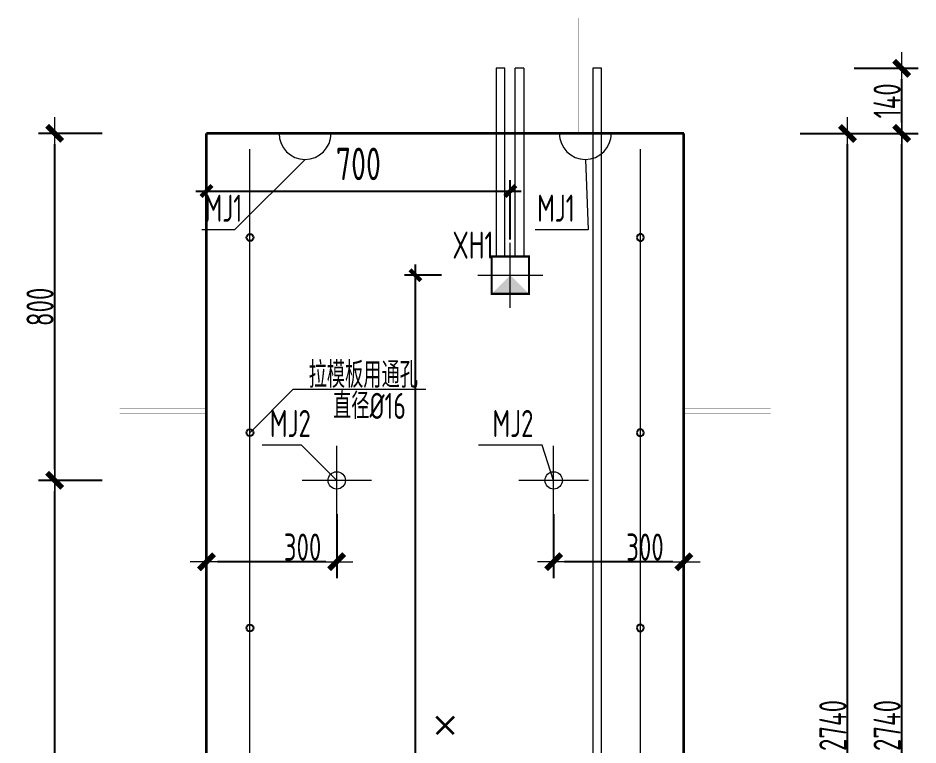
# Model space of a CAD drawing. Extents: x -85320 to 1679916, y -1321939 to 627.
# Drawn here: x 1113499 to 1121796, y -1094536 to -1087832 of the extents above; entities that cross this region are included whole.
import ezdxf
from ezdxf.enums import TextEntityAlignment as Align

# ---------------------------------------------------------------- set-up
doc = ezdxf.new("R2010")
doc.units = 0
doc.header["$LTSCALE"] = 1000
doc.linetypes.add('DOTE', pattern=[2.42, 2, -0.2, 0.02, -0.2])
for name, color, linetype in [('DIAN BOX', 7, 'Continuous'), ('S_WALL', 9, 'Continuous'), ('套筒垫片', 7, 'Continuous'), ('拉模', 7, 'Continuous'), ('详图符号', 7, 'Continuous')]:
    doc.layers.add(name, color=color, linetype=linetype)
for name, color, linetype, lineweight in [('WCOL', 7, 'Continuous', 0), ('参数表文字', 7, 'Continuous', 18), ('直线', 7, 'Continuous', 18), ('预制墙埋件', 8, 'Continuous', 18), ('预制墙墙身水平筋', 130, 'Continuous', 18), ('预制墙墙身纵向受力筋', 1, 'Continuous', 18), ('预制墙详图标注', 3, 'Continuous', 18), ('预制墙详图轮廓', 3, 'Continuous', 35)]:
    doc.layers.add(name, color=color, linetype=linetype, lineweight=lineweight)
doc.styles.add('TSSD_Dimension', font='tssdeng.shx', dxfattribs={"width": 0.7, "bigfont": 'hztxt.shx'})
doc.styles.add('TSSD_Num', font='tssdeng.shx', dxfattribs={"width": 0.7, "bigfont": 'hztxt.shx'})
doc.styles.add('TSSD_Rein', font='Tssdeng.shx', dxfattribs={"width": 0.7, "bigfont": 'hztxt.shx'})
doc.styles.add('样式 1', font='yjkeng.shx', dxfattribs={"width": 0.7, "bigfont": 'yjkchn.shx'})
doc.dimstyles.new('标注', dxfattribs={"dimtxt": 300, "dimasz": 100, "dimexe": 100, "dimexo": 250, "dimgap": 100, "dimtad": 1, "dimdec": 0, "dimlfac": 0.25, "dimzin": 0, "dimdsep": 46, "dimtxsty": 'TSSD_Dimension', "dimblk": 'ARCHTICK', "dimcen": 0, "dimdle": 100, "dimclrt": 7, "dimadec": 0, "dimazin": 0, "dimtfac": 1, "dimtdec": 0, "dimtix": 1, "dimtmove": 2, "dimatfit": 3, "dimfxl": 1, "dimtolj": 1, "dimtzin": 0, "dimarcsym": 0})
doc.dimstyles.new('盈建科结构', dxfattribs={"dimscale": 100, "dimtxt": 2.5, "dimasz": 1, "dimexe": 1.5, "dimexo": 0.625, "dimgap": 0.1, "dimtad": 1, "dimdec": 0, "dimrnd": 1, "dimzin": 0, "dimdsep": 46, "dimtxsty": '样式 1', "dimblk": '_yjkbk', "dimblk1": 'ARCHTICK', "dimblk2": 'ARCHTICK', "dimcen": 0.09, "dimadec": 0, "dimazin": 0, "dimtfac": 1, "dimtdec": 4, "dimtix": 1, "dimtmove": 2, "dimatfit": 3, "dimfxl": 1, "dimtolj": 1, "dimtzin": 0, "dimarcsym": 0})

# ---------------------------------------------------------------- blocks, each defined once
blk = doc.blocks.new('_yjkbk')
blk.add_line((-1, 0), (1.5, 0))
blk.add_lwpolyline([(-0.7, -0.7, 0.5, 0.5, 0), (0.7, 0.7, 0.5, 0.5, 0)], format="xyseb")
blk = doc.blocks.new('*D3448')
at = {"layer": 'Defpoints', "color": 0, "transparency": 16777216}
for p in [(1118437.3, -1092345.7), (1119637.3, -1092345.7), (1118437.3, -1092845.7)]:
    blk.add_point(p, dxfattribs=at)
at = {"layer": '预制墙详图标注', "color": 0, "lineweight": -2, "transparency": 16777216}
for p, q in [((1118437.3, -1092408.2), (1118437.3, -1092995.7)), ((1119637.3, -1092408.2), (1119637.3, -1092995.7)), ((1119537.3, -1092845.7), (1118537.3, -1092845.7))]:
    blk.add_line(p, q, dxfattribs=at)
at = {"layer": '预制墙详图标注', "color": 0, "lineweight": -2, "transparency": 16777216, "xscale": 100, "yscale": 100, "zscale": 100, "rotation": 180}
blk.add_blockref('_yjkbk', (1118437.3, -1092845.7), dxfattribs=at)
at = {"layer": '预制墙详图标注', "color": 0, "lineweight": -2, "transparency": 16777216, "xscale": 100, "yscale": 100, "zscale": 100}
blk.add_blockref('_yjkbk', (1119637.3, -1092845.7), dxfattribs=at)
at = {"layer": '预制墙详图标注', "color": 0, "transparency": 16777216, "insert": (1119279, -1092835.7), "char_height": 250, "attachment_point": 8, "style": '样式 1'}
blk.add_mtext('\\A1;300', dxfattribs=at)
blk = doc.blocks.new('_ArchTick')
at = {"color": 0, "linetype": 'ByBlock', "const_width": 0.4}
blk.add_lwpolyline([(-0.5, -0.5), (0.5, 0.5)], dxfattribs=at)
blk = doc.blocks.new('*D3450')
at = {"layer": 'Defpoints', "color": 0, "transparency": 16777216}
for p in [(1115237.3, -1092345.7), (1116437.3, -1092345.7), (1115237.3, -1092845.7)]:
    blk.add_point(p, dxfattribs=at)
at = {"layer": '预制墙详图标注', "color": 0, "lineweight": -2, "transparency": 16777216}
for p, q in [((1115237.3, -1092408.2), (1115237.3, -1092995.7)), ((1116437.3, -1092408.2), (1116437.3, -1092995.7)), ((1116337.3, -1092845.7), (1115337.3, -1092845.7))]:
    blk.add_line(p, q, dxfattribs=at)
at = {"layer": '预制墙详图标注', "color": 0, "lineweight": -2, "transparency": 16777216, "xscale": 100, "yscale": 100, "zscale": 100, "rotation": 180}
blk.add_blockref('_yjkbk', (1115237.3, -1092845.7), dxfattribs=at)
at = {"layer": '预制墙详图标注', "color": 0, "lineweight": -2, "transparency": 16777216, "xscale": 100, "yscale": 100, "zscale": 100}
blk.add_blockref('_yjkbk', (1116437.3, -1092845.7), dxfattribs=at)
at = {"layer": '预制墙详图标注', "color": 0, "transparency": 16777216, "insert": (1116122.6, -1092835.7), "char_height": 250, "attachment_point": 8, "style": '样式 1'}
blk.add_mtext('\\A1;300', dxfattribs=at)
blk = doc.blocks.new('*D3456')
at = {"layer": 'Defpoints', "color": 0, "transparency": 16777216}
for p in [(1113837.3, -1088895.7), (1114337.3, -1088895.7), (1114337.3, -1092095.7)]:
    blk.add_point(p, dxfattribs=at)
at = {"layer": '预制墙详图标注', "color": 0, "lineweight": -2, "transparency": 16777216}
for p, q in [((1114274.8, -1088895.7), (1113687.3, -1088895.7)), ((1113837.3, -1091995.7), (1113837.3, -1088995.7)), ((1114274.8, -1092095.7), (1113687.3, -1092095.7))]:
    blk.add_line(p, q, dxfattribs=at)
at = {"layer": '预制墙详图标注', "color": 0, "lineweight": -2, "transparency": 16777216, "xscale": 100, "yscale": 100, "zscale": 100}
for p, rotation in [((1113837.3, -1088895.7), 90), ((1113837.3, -1092095.7), 270)]:
    blk.add_blockref('_yjkbk', p, dxfattribs=dict(at, rotation=rotation))
at = {"layer": '预制墙详图标注', "color": 0, "transparency": 16777216, "insert": (1113827.3, -1090495.7), "char_height": 250, "attachment_point": 8, "rotation": 90, "style": '样式 1'}
blk.add_mtext('\\A1;800', dxfattribs=at)
blk = doc.blocks.new('*D3382')
at = {"layer": 'Defpoints', "color": 0, "transparency": 16777216}
for p in [(1118037.3, -1089427.4), (1118037.3, -1090123.7), (1115237.3, -1090299.1)]:
    blk.add_point(p, dxfattribs=at)
at = {"layer": 'WCOL', "color": 0, "lineweight": -2, "transparency": 16777216}
for p, q in [((1115237.3, -1090049.1), (1115237.3, -1089327.4)), ((1118037.3, -1089873.7), (1118037.3, -1089327.4)), ((1115137.3, -1089427.4), (1118137.3, -1089427.4))]:
    blk.add_line(p, q, dxfattribs=at)
at = {"layer": 'WCOL', "color": 0, "lineweight": -2, "transparency": 16777216, "xscale": 100, "yscale": 100, "zscale": 100, "rotation": 180}
blk.add_blockref('_ArchTick', (1115237.3, -1089427.4), dxfattribs=at)
at = {"layer": 'WCOL', "color": 0, "lineweight": -2, "transparency": 16777216, "xscale": 100, "yscale": 100, "zscale": 100}
blk.add_blockref('_ArchTick', (1118037.3, -1089427.4), dxfattribs=at)
at = {"layer": 'WCOL', "color": 7, "transparency": 16777216, "insert": (1116637.3, -1089177.4), "char_height": 300, "attachment_point": 5, "style": 'TSSD_Dimension'}
blk.add_mtext('\\A1;700', dxfattribs=at)
blk = doc.blocks.new('*D3383')
at = {"layer": 'Defpoints', "color": 0, "transparency": 16777216}
for p in [(1117162.2, -1090203.7), (1117652.1, -1090203.7), (1117001.2, -1099815.7)]:
    blk.add_point(p, dxfattribs=at)
at = {"layer": 'WCOL', "color": 0, "lineweight": -2, "transparency": 16777216}
for p, q in [((1117162.2, -1099915.7), (1117162.2, -1090103.7)), ((1117402.1, -1090203.7), (1117062.2, -1090203.7)), ((1117251.2, -1099815.7), (1117262.2, -1099815.7))]:
    blk.add_line(p, q, dxfattribs=at)
at = {"layer": 'WCOL', "color": 0, "lineweight": -2, "transparency": 16777216, "xscale": 100, "yscale": 100, "zscale": 100}
for p, rotation in [((1117162.2, -1090203.7), 90), ((1117162.2, -1099815.7), 270)]:
    blk.add_blockref('_ArchTick', p, dxfattribs=dict(at, rotation=rotation))
at = {"layer": 'WCOL', "color": 7, "transparency": 16777216, "insert": (1116912.2, -1095009.7), "char_height": 300, "attachment_point": 5, "rotation": 90, "style": 'TSSD_Dimension'}
blk.add_mtext('\\A1;2403', dxfattribs=at)
blk = doc.blocks.new('线盒')
at = {"layer": 'DIAN BOX'}
h = blk.add_hatch(color=256, dxfattribs=at)
h.dxf.hatch_style = 1
h.paths.add_polyline_path([(1465682.5, -670175.4), (1465854.5, -670347.4), (1465510.5, -670347.4)])
at = {"color": 6, "const_width": 20}
blk.add_lwpolyline([(1465510.5, -670003.4), (1465854.5, -670003.4), (1465854.5, -670347.4), (1465510.5, -670347.4), (1465510.5, -670003.4)], dxfattribs=at)
at = {"layer": 'WCOL', "color": 4, "linetype": 'DOTE'}
for p, q in [((1465682.5, -670474.8), (1465682.5, -669876.1)), ((1465383.1, -670175.4), (1465981.8, -670175.4))]:
    blk.add_line(p, q, dxfattribs=at)
at = {"layer": 'WCOL', "color": 5}
blk.add_lwpolyline([(1465510.5, -670347.4), (1465854.5, -670347.4), (1465854.5, -670003.4), (1465510.5, -670003.4)], close=True, dxfattribs=at)
blk = doc.blocks.new('*D3394')
at = {"layer": 'Defpoints', "color": 0, "transparency": 16777216}
for p in [(1120646, -1088895.7), (1121146, -1088895.7), (1120646, -1099815.7)]:
    blk.add_point(p, dxfattribs=at)
at = {"layer": '预制墙详图标注', "color": 0, "lineweight": -2, "transparency": 16777216}
for p, q in [((1120708.5, -1088895.7), (1121296, -1088895.7)), ((1121146, -1099715.7), (1121146, -1088995.7)), ((1120708.5, -1099815.7), (1121296, -1099815.7))]:
    blk.add_line(p, q, dxfattribs=at)
at = {"layer": '预制墙详图标注', "color": 0, "lineweight": -2, "transparency": 16777216, "xscale": 100, "yscale": 100, "zscale": 100}
for p, rotation in [((1121146, -1088895.7), 90), ((1121146, -1099815.7), 270)]:
    blk.add_blockref('_yjkbk', p, dxfattribs=dict(at, rotation=rotation))
at = {"layer": '预制墙详图标注', "color": 0, "transparency": 16777216, "insert": (1121136, -1094355.7), "char_height": 250, "attachment_point": 8, "rotation": 90, "style": '样式 1'}
blk.add_mtext('\\A1;2740', dxfattribs=at)
blk = doc.blocks.new('*D3395')
at = {"layer": 'Defpoints', "color": 0, "transparency": 16777216}
for p in [(1121146, -1088895.7), (1121646, -1088895.7), (1121146, -1099815.7)]:
    blk.add_point(p, dxfattribs=at)
at = {"layer": '预制墙详图标注', "color": 0, "lineweight": -2, "transparency": 16777216}
for p, q in [((1121208.5, -1088895.7), (1121796, -1088895.7)), ((1121646, -1099715.7), (1121646, -1088995.7)), ((1121208.5, -1099815.7), (1121796, -1099815.7))]:
    blk.add_line(p, q, dxfattribs=at)
at = {"layer": '预制墙详图标注', "color": 0, "lineweight": -2, "transparency": 16777216, "xscale": 100, "yscale": 100, "zscale": 100}
for p, rotation in [((1121646, -1088895.7), 90), ((1121646, -1099815.7), 270)]:
    blk.add_blockref('_yjkbk', p, dxfattribs=dict(at, rotation=rotation))
at = {"layer": '预制墙详图标注', "color": 0, "transparency": 16777216, "insert": (1121636, -1094355.7), "char_height": 250, "attachment_point": 8, "rotation": 90, "style": '样式 1'}
blk.add_mtext('\\A1;2740', dxfattribs=at)
blk = doc.blocks.new('*D3396')
at = {"layer": 'Defpoints', "color": 0, "transparency": 16777216}
for p in [(1121146, -1088295.7), (1121646, -1088295.7), (1121146, -1088895.7)]:
    blk.add_point(p, dxfattribs=at)
at = {"layer": '预制墙详图标注', "color": 0, "lineweight": -2, "transparency": 16777216}
for p, q in [((1121208.5, -1088295.7), (1121796, -1088295.7)), ((1121646, -1088795.7), (1121646, -1088395.7)), ((1121208.5, -1088895.7), (1121796, -1088895.7))]:
    blk.add_line(p, q, dxfattribs=at)
at = {"layer": '预制墙详图标注', "color": 0, "lineweight": -2, "transparency": 16777216, "xscale": 100, "yscale": 100, "zscale": 100}
for p, rotation in [((1121646, -1088295.7), 90), ((1121646, -1088895.7), 270)]:
    blk.add_blockref('_yjkbk', p, dxfattribs=dict(at, rotation=rotation))
at = {"layer": '预制墙详图标注', "color": 0, "transparency": 16777216, "insert": (1121636, -1088595.7), "char_height": 250, "attachment_point": 8, "rotation": 90, "style": '样式 1'}
blk.add_mtext('\\A1;140', dxfattribs=at)
blk = doc.blocks.new('*D3405')
at = {"layer": 'Defpoints', "color": 0, "transparency": 16777216}
for p in [(1113837.3, -1092095.7), (1114337.3, -1092095.7), (1114337.3, -1097615.7)]:
    blk.add_point(p, dxfattribs=at)
at = {"layer": '预制墙详图标注', "color": 0, "lineweight": -2, "transparency": 16777216}
for p, q in [((1114274.8, -1092095.7), (1113687.3, -1092095.7)), ((1113837.3, -1097515.7), (1113837.3, -1092195.7)), ((1114274.8, -1097615.7), (1113687.3, -1097615.7))]:
    blk.add_line(p, q, dxfattribs=at)
at = {"layer": '预制墙详图标注', "color": 0, "lineweight": -2, "transparency": 16777216, "xscale": 100, "yscale": 100, "zscale": 100}
for p, rotation in [((1113837.3, -1092095.7), 90), ((1113837.3, -1097615.7), 270)]:
    blk.add_blockref('_yjkbk', p, dxfattribs=dict(at, rotation=rotation))
at = {"layer": '预制墙详图标注', "color": 0, "transparency": 16777216, "insert": (1113827.3, -1094855.7), "char_height": 250, "attachment_point": 8, "rotation": 90, "style": '样式 1'}
blk.add_mtext('\\A1;1390', dxfattribs=at)
blk = doc.blocks.new('*D3015')
at = {"layer": 'Defpoints', "color": 0, "transparency": 16777216}
for p in [(1020088.1, -842246.6), (1021395.2, -842246.6), (1021395.2, -843206.6)]:
    blk.add_point(p, dxfattribs=at)
at = {"layer": '拉模', "color": 0, "lineweight": -2, "transparency": 16777216}
for p, q in [((1020088.1, -843306.6), (1020088.1, -842146.6)), ((1021145.2, -842246.6), (1019988.1, -842246.6)), ((1021145.2, -843206.6), (1019988.1, -843206.6))]:
    blk.add_line(p, q, dxfattribs=at)
at = {"layer": '拉模', "color": 0, "lineweight": -2, "transparency": 16777216, "xscale": 100, "yscale": 100, "zscale": 100}
for p, rotation in [((1020088.1, -842246.6), 90), ((1020088.1, -843206.6), 270)]:
    blk.add_blockref('_ArchTick', p, dxfattribs=dict(at, rotation=rotation))
at = {"layer": '拉模', "color": 7, "transparency": 16777216, "insert": (1019838.1, -842726.6), "char_height": 300, "attachment_point": 5, "rotation": 90, "style": 'TSSD_Dimension'}
blk.add_mtext('\\A1;240', dxfattribs=at)
blk = doc.blocks.new('*D3016')
at = {"layer": 'Defpoints', "color": 0, "transparency": 16777216}
for p in [(1021567.4, -839193.9), (1021167.4, -839294.6), (1021567.4, -839294.6)]:
    blk.add_point(p, dxfattribs=at)
at = {"layer": '拉模', "color": 0, "lineweight": -2, "transparency": 16777216}
for p, q in [((1021167.4, -839044.6), (1021167.4, -839093.9)), ((1021567.4, -839044.6), (1021567.4, -839093.9)), ((1021167.4, -839193.9), (1021067.4, -839193.9)), ((1021167.4, -839193.9), (1021567.4, -839193.9)), ((1021567.4, -839193.9), (1021667.4, -839193.9))]:
    blk.add_line(p, q, dxfattribs=at)
at = {"layer": '拉模', "color": 0, "lineweight": -2, "transparency": 16777216, "xscale": 100, "yscale": 100, "zscale": 100}
blk.add_blockref('_ArchTick', (1021167.4, -839193.9), dxfattribs=at)
at = {"layer": '拉模', "color": 0, "lineweight": -2, "transparency": 16777216, "xscale": 100, "yscale": 100, "zscale": 100, "rotation": 180}
blk.add_blockref('_ArchTick', (1021567.4, -839193.9), dxfattribs=at)
at = {"layer": '拉模', "color": 7, "transparency": 16777216, "insert": (1021367.4, -838943.9), "char_height": 300, "attachment_point": 5, "style": 'TSSD_Dimension'}
blk.add_mtext('\\A1;100', dxfattribs=at)
blk = doc.blocks.new('*D3017')
at = {"layer": 'Defpoints', "color": 0, "transparency": 16777216}
for p in [(1021567.4, -840446.6), (1020088.1, -842246.6), (1021567.4, -842246.6)]:
    blk.add_point(p, dxfattribs=at)
at = {"layer": '拉模', "color": 0, "lineweight": -2, "transparency": 16777216}
for p, q in [((1020088.1, -840346.6), (1020088.1, -842346.6)), ((1021317.4, -840446.6), (1019988.1, -840446.6)), ((1021317.4, -842246.6), (1019988.1, -842246.6))]:
    blk.add_line(p, q, dxfattribs=at)
at = {"layer": '拉模', "color": 0, "lineweight": -2, "transparency": 16777216, "xscale": 100, "yscale": 100, "zscale": 100}
for p, rotation in [((1020088.1, -840446.6), 90), ((1020088.1, -842246.6), 270)]:
    blk.add_blockref('_ArchTick', p, dxfattribs=dict(at, rotation=rotation))
at = {"layer": '拉模', "color": 7, "transparency": 16777216, "insert": (1019838.1, -841346.6), "char_height": 300, "attachment_point": 5, "rotation": 90, "style": 'TSSD_Dimension'}
blk.add_mtext('\\A1;450', dxfattribs=at)
blk = doc.blocks.new('*D3018')
at = {"layer": 'Defpoints', "color": 0, "transparency": 16777216}
for p in [(1021567.4, -838646.6), (1020088.1, -840446.6), (1021567.4, -840446.6)]:
    blk.add_point(p, dxfattribs=at)
at = {"layer": '拉模', "color": 0, "lineweight": -2, "transparency": 16777216}
for p, q in [((1020088.1, -838546.6), (1020088.1, -840546.6)), ((1021317.4, -838646.6), (1019988.1, -838646.6)), ((1021317.4, -840446.6), (1019988.1, -840446.6))]:
    blk.add_line(p, q, dxfattribs=at)
at = {"layer": '拉模', "color": 0, "lineweight": -2, "transparency": 16777216, "xscale": 100, "yscale": 100, "zscale": 100}
for p, rotation in [((1020088.1, -838646.6), 90), ((1020088.1, -840446.6), 270)]:
    blk.add_blockref('_ArchTick', p, dxfattribs=dict(at, rotation=rotation))
at = {"layer": '拉模', "color": 7, "transparency": 16777216, "insert": (1019838.1, -839546.6), "char_height": 300, "attachment_point": 5, "rotation": 90, "style": 'TSSD_Dimension'}
blk.add_mtext('\\A1;450', dxfattribs=at)
blk = doc.blocks.new('*D3019')
at = {"layer": 'Defpoints', "color": 0, "transparency": 16777216}
for p in [(1021567.4, -836846.6), (1020088.1, -838646.6), (1021567.4, -838646.6)]:
    blk.add_point(p, dxfattribs=at)
at = {"layer": '拉模', "color": 0, "lineweight": -2, "transparency": 16777216}
for p, q in [((1020088.1, -836746.6), (1020088.1, -838746.6)), ((1021317.4, -836846.6), (1019988.1, -836846.6)), ((1021317.4, -838646.6), (1019988.1, -838646.6))]:
    blk.add_line(p, q, dxfattribs=at)
at = {"layer": '拉模', "color": 0, "lineweight": -2, "transparency": 16777216, "xscale": 100, "yscale": 100, "zscale": 100}
for p, rotation in [((1020088.1, -836846.6), 90), ((1020088.1, -838646.6), 270)]:
    blk.add_blockref('_ArchTick', p, dxfattribs=dict(at, rotation=rotation))
at = {"layer": '拉模', "color": 7, "transparency": 16777216, "insert": (1019838.1, -837746.6), "char_height": 300, "attachment_point": 5, "rotation": 90, "style": 'TSSD_Dimension'}
blk.add_mtext('\\A1;450', dxfattribs=at)
blk = doc.blocks.new('*D3020')
at = {"layer": 'Defpoints', "color": 0, "transparency": 16777216}
for p in [(1021567.4, -835046.6), (1020088.1, -836846.6), (1021567.4, -836846.6)]:
    blk.add_point(p, dxfattribs=at)
at = {"layer": '拉模', "color": 0, "lineweight": -2, "transparency": 16777216}
for p, q in [((1020088.1, -834946.6), (1020088.1, -836946.6)), ((1021317.4, -835046.6), (1019988.1, -835046.6)), ((1021317.4, -836846.6), (1019988.1, -836846.6))]:
    blk.add_line(p, q, dxfattribs=at)
at = {"layer": '拉模', "color": 0, "lineweight": -2, "transparency": 16777216, "xscale": 100, "yscale": 100, "zscale": 100}
for p, rotation in [((1020088.1, -835046.6), 90), ((1020088.1, -836846.6), 270)]:
    blk.add_blockref('_ArchTick', p, dxfattribs=dict(at, rotation=rotation))
at = {"layer": '拉模', "color": 7, "transparency": 16777216, "insert": (1019838.1, -835946.6), "char_height": 300, "attachment_point": 5, "rotation": 90, "style": 'TSSD_Dimension'}
blk.add_mtext('\\A1;450', dxfattribs=at)
blk = doc.blocks.new('*D3021')
at = {"layer": 'Defpoints', "color": 0, "transparency": 16777216}
for p in [(1021567.4, -833246.6), (1020088.1, -835046.6), (1021567.4, -835046.6)]:
    blk.add_point(p, dxfattribs=at)
at = {"layer": '拉模', "color": 0, "lineweight": -2, "transparency": 16777216}
for p, q in [((1020088.1, -833146.6), (1020088.1, -835146.6)), ((1021317.4, -833246.6), (1019988.1, -833246.6)), ((1021317.4, -835046.6), (1019988.1, -835046.6))]:
    blk.add_line(p, q, dxfattribs=at)
at = {"layer": '拉模', "color": 0, "lineweight": -2, "transparency": 16777216, "xscale": 100, "yscale": 100, "zscale": 100}
for p, rotation in [((1020088.1, -833246.6), 90), ((1020088.1, -835046.6), 270)]:
    blk.add_blockref('_ArchTick', p, dxfattribs=dict(at, rotation=rotation))
at = {"layer": '拉模', "color": 7, "transparency": 16777216, "insert": (1019838.1, -834146.6), "char_height": 300, "attachment_point": 5, "rotation": 90, "style": 'TSSD_Dimension'}
blk.add_mtext('\\A1;450', dxfattribs=at)
blk = doc.blocks.new('*D3022')
at = {"layer": 'Defpoints', "color": 0, "transparency": 16777216}
for p in [(1020088.1, -832286.6), (1021567.4, -832286.6), (1021567.4, -833246.6)]:
    blk.add_point(p, dxfattribs=at)
at = {"layer": '拉模', "color": 0, "lineweight": -2, "transparency": 16777216}
for p, q in [((1020088.1, -833346.6), (1020088.1, -832186.6)), ((1021317.4, -832286.6), (1019988.1, -832286.6)), ((1021317.4, -833246.6), (1019988.1, -833246.6))]:
    blk.add_line(p, q, dxfattribs=at)
at = {"layer": '拉模', "color": 0, "lineweight": -2, "transparency": 16777216, "xscale": 100, "yscale": 100, "zscale": 100}
for p, rotation in [((1020088.1, -832286.6), 90), ((1020088.1, -833246.6), 270)]:
    blk.add_blockref('_ArchTick', p, dxfattribs=dict(at, rotation=rotation))
at = {"layer": '拉模', "color": 7, "transparency": 16777216, "insert": (1019838.1, -832766.6), "char_height": 300, "attachment_point": 5, "rotation": 90, "style": 'TSSD_Dimension'}
blk.add_mtext('\\A1;240', dxfattribs=at)
blk = doc.blocks.new('拉模孔')
at = {"layer": 'S_WALL'}
for centre in [(1021567.4, -833246.6), (1021567.4, -835046.6), (1021567.4, -836846.6), (1021567.4, -838646.6), (1021567.4, -840446.6), (1021567.4, -842246.6)]:
    blk.add_circle(centre, 32, dxfattribs=at)
at = {"layer": '拉模', "color": 3, "lineweight": 0}
blk.add_line((1021567.4, -843206.6), (1021567.4, -832432.7), dxfattribs=at)
at = {"layer": '拉模', "color": 3}
for base, p1, p2, picture, middle in [((1020088.1, -832286.6), (1021567.4, -833246.6), (1021567.4, -832286.6), '*D3022', (1019838.1, -832766.6)), ((1020088.1, -835046.6), (1021567.4, -833246.6), (1021567.4, -835046.6), '*D3021', (1019838.1, -834146.6)), ((1020088.1, -836846.6), (1021567.4, -835046.6), (1021567.4, -836846.6), '*D3020', (1019838.1, -835946.6)), ((1020088.1, -838646.6), (1021567.4, -836846.6), (1021567.4, -838646.6), '*D3019', (1019838.1, -837746.6)), ((1020088.1, -840446.6), (1021567.4, -838646.6), (1021567.4, -840446.6), '*D3018', (1019838.1, -839546.6)), ((1020088.1, -842246.6), (1021567.4, -840446.6), (1021567.4, -842246.6), '*D3017', (1019838.1, -841346.6)), ((1020088.1, -842246.6), (1021395.2, -843206.6), (1021395.2, -842246.6), '*D3015', (1019838.1, -842726.6))]:
    dim = blk.add_linear_dim(base=base, p1=p1, p2=p2, angle=90, dimstyle='标注', dxfattribs=at)
    dim.commit()
    dim.dimension.update_dxf_attribs({"geometry": picture, "text_midpoint": middle})
dim = blk.add_linear_dim(base=(1021567.4, -839193.9), p1=(1021167.4, -839294.6), p2=(1021567.4, -839294.6), dimstyle='标注', dxfattribs=at)
dim.commit()
dim.dimension.update_dxf_attribs({"geometry": '*D3016', "text_midpoint": (1021367.4, -838943.9)})

msp = doc.modelspace()

# ---------------------------------------------------------------- linework, layer by layer
at = {"layer": 'S_WALL'}
for centre in [(1115637.303, -1089855.706), (1115637.303, -1091655.706), (1115637.303, -1093455.706)]:
    msp.add_circle(centre, 32, dxfattribs=at)
at = {"layer": 'WCOL', "color": 7}
for p, q in [((1117907.958, -1088295.706), (1117907.958, -1090031.706)), ((1117987.958, -1088295.706), (1117907.958, -1088295.706)), ((1117987.958, -1090031.706), (1117987.958, -1088295.706)), ((1118082.441, -1090031.706), (1118082.441, -1088295.706)), ((1118162.441, -1088295.706), (1118082.441, -1088295.706)), ((1118162.441, -1088295.706), (1118162.441, -1090031.706)), ((1118797.303, -1088295.706), (1118797.303, -1097151.706)), ((1118877.303, -1088295.706), (1118797.303, -1088295.706)), ((1118877.303, -1097151.706), (1118877.303, -1088295.706)), ((1117907.958, -1090031.706), (1117987.958, -1090031.706)), ((1118162.441, -1090031.706), (1118082.441, -1090031.706))]:
    msp.add_line(p, q, dxfattribs=at)
at = {"layer": '套筒垫片', "linetype": 'Continuous', "lineweight": 0}
msp.add_lwpolyline([(1115637.303, -1091655.706), (1116037.303, -1091255.706), (1117257.378, -1091255.706)], dxfattribs=at)
at = {"layer": '拉模', "color": 3, "lineweight": 0}
msp.add_line((1115637.303, -1099815.706), (1115637.303, -1089041.805), dxfattribs=at)
at = {"layer": '直线', "lineweight": 18}
for points in [[(1116145.303, -1089135.706), (1115495.303, -1089785.706), (1115192.419, -1089785.706)], [(1118729.303, -1089135.706), (1118754.975, -1089785.706), (1118265.697, -1089785.706)], [(1116437.303, -1092095.706), (1116112.303, -1091770.706), (1115748.842, -1091770.706)], [(1118437.303, -1092095.706), (1118331.661, -1091770.706), (1117744.223, -1091770.706)]]:
    msp.add_lwpolyline(points, dxfattribs=at)
at = {"layer": '预制墙埋件', "lineweight": 18}
for p, q in [((1116437.303, -1092415.706), (1116437.303, -1091775.706)), ((1118437.303, -1092415.706), (1118437.303, -1091775.706)), ((1116757.303, -1092095.706), (1116117.303, -1092095.706)), ((1118757.303, -1092095.706), (1118117.303, -1092095.706))]:
    msp.add_line(p, q, dxfattribs=at)
for centre in [(1116437.303, -1092095.706), (1118437.303, -1092095.706)]:
    msp.add_circle(centre, 80, dxfattribs=at)
for centre in [(1116145.303, -1088895.706), (1118729.303, -1088895.706)]:
    msp.add_arc(centre, 240, 180, 0, dxfattribs=at)
at = {"layer": '预制墙墙身水平筋', "lineweight": 18, "const_width": 0.18}
for points in [[(1115237.303, -1089015.706), (1114437.303, -1089015.706), (1114437.303, -1089055.706), (1114573.839, -1089055.706), (1114573.839, -1089015.706), (1114437.303, -1089015.706), (1114437.303, -1089055.706), (1115237.303, -1089055.706)], [(1115237.303, -1089015.706), (1114437.303, -1089015.706), (1114437.303, -1089055.706), (1114573.839, -1089055.706), (1114573.839, -1089015.706), (1114437.303, -1089015.706), (1114437.303, -1089055.706), (1115237.303, -1089055.706)], [(1120300.768, -1089055.706), (1120437.303, -1089055.706), (1120437.303, -1089015.706), (1119637.303, -1089015.706), (1119637.303, -1089055.706), (1120437.303, -1089055.706), (1120437.303, -1089015.706), (1120300.768, -1089015.706)], [(1120300.768, -1089055.706), (1120437.303, -1089055.706), (1120437.303, -1089015.706), (1119637.303, -1089015.706), (1119637.303, -1089055.706), (1120437.303, -1089055.706), (1120437.303, -1089015.706), (1120300.768, -1089015.706)], [(1115237.303, -1089835.706), (1114437.303, -1089835.706), (1114437.303, -1089875.706), (1114573.839, -1089875.706), (1114573.839, -1089835.706), (1114437.303, -1089835.706), (1114437.303, -1089875.706), (1115237.303, -1089875.706)], [(1115237.303, -1089835.706), (1114437.303, -1089835.706), (1114437.303, -1089875.706), (1114573.839, -1089875.706), (1114573.839, -1089835.706), (1114437.303, -1089835.706), (1114437.303, -1089875.706), (1115237.303, -1089875.706)], [(1120300.768, -1089875.706), (1120437.303, -1089875.706), (1120437.303, -1089835.706), (1119637.303, -1089835.706), (1119637.303, -1089875.706), (1120437.303, -1089875.706), (1120437.303, -1089835.706), (1120300.768, -1089835.706)], [(1120300.768, -1089875.706), (1120437.303, -1089875.706), (1120437.303, -1089835.706), (1119637.303, -1089835.706), (1119637.303, -1089875.706), (1120437.303, -1089875.706), (1120437.303, -1089835.706), (1120300.768, -1089835.706)], [(1115237.303, -1090635.706), (1114437.303, -1090635.706), (1114437.303, -1090675.706), (1114573.839, -1090675.706), (1114573.839, -1090635.706), (1114437.303, -1090635.706), (1114437.303, -1090675.706), (1115237.303, -1090675.706)], [(1115237.303, -1090635.706), (1114437.303, -1090635.706), (1114437.303, -1090675.706), (1114573.839, -1090675.706), (1114573.839, -1090635.706), (1114437.303, -1090635.706), (1114437.303, -1090675.706), (1115237.303, -1090675.706)], [(1120300.768, -1090675.706), (1120437.303, -1090675.706), (1120437.303, -1090635.706), (1119637.303, -1090635.706), (1119637.303, -1090675.706), (1120437.303, -1090675.706), (1120437.303, -1090635.706), (1120300.768, -1090635.706)], [(1120300.768, -1090675.706), (1120437.303, -1090675.706), (1120437.303, -1090635.706), (1119637.303, -1090635.706), (1119637.303, -1090675.706), (1120437.303, -1090675.706), (1120437.303, -1090635.706), (1120300.768, -1090635.706)], [(1115237.303, -1091435.706), (1114437.303, -1091435.706), (1114437.303, -1091475.706), (1114573.839, -1091475.706), (1114573.839, -1091435.706), (1114437.303, -1091435.706), (1114437.303, -1091475.706), (1115237.303, -1091475.706)], [(1115237.303, -1091435.706), (1114437.303, -1091435.706), (1114437.303, -1091475.706), (1114573.839, -1091475.706), (1114573.839, -1091435.706), (1114437.303, -1091435.706), (1114437.303, -1091475.706), (1115237.303, -1091475.706)], [(1120300.768, -1091475.706), (1120437.303, -1091475.706), (1120437.303, -1091435.706), (1119637.303, -1091435.706), (1119637.303, -1091475.706), (1120437.303, -1091475.706), (1120437.303, -1091435.706), (1120300.768, -1091435.706)], [(1120300.768, -1091475.706), (1120437.303, -1091475.706), (1120437.303, -1091435.706), (1119637.303, -1091435.706), (1119637.303, -1091475.706), (1120437.303, -1091475.706), (1120437.303, -1091435.706), (1120300.768, -1091435.706)], [(1115237.303, -1092235.706), (1114437.303, -1092235.706), (1114437.303, -1092275.706), (1114573.839, -1092275.706), (1114573.839, -1092235.706), (1114437.303, -1092235.706), (1114437.303, -1092275.706), (1115237.303, -1092275.706)], [(1115237.303, -1092235.706), (1114437.303, -1092235.706), (1114437.303, -1092275.706), (1114573.839, -1092275.706), (1114573.839, -1092235.706), (1114437.303, -1092235.706), (1114437.303, -1092275.706), (1115237.303, -1092275.706)], [(1120300.768, -1092275.706), (1120437.303, -1092275.706), (1120437.303, -1092235.706), (1119637.303, -1092235.706), (1119637.303, -1092275.706), (1120437.303, -1092275.706), (1120437.303, -1092235.706), (1120300.768, -1092235.706)], [(1120300.768, -1092275.706), (1120437.303, -1092275.706), (1120437.303, -1092235.706), (1119637.303, -1092235.706), (1119637.303, -1092275.706), (1120437.303, -1092275.706), (1120437.303, -1092235.706), (1120300.768, -1092235.706)], [(1115237.303, -1093035.706), (1114437.303, -1093035.706), (1114437.303, -1093075.706), (1114573.839, -1093075.706), (1114573.839, -1093035.706), (1114437.303, -1093035.706), (1114437.303, -1093075.706), (1115237.303, -1093075.706)], [(1115237.303, -1093035.706), (1114437.303, -1093035.706), (1114437.303, -1093075.706), (1114573.839, -1093075.706), (1114573.839, -1093035.706), (1114437.303, -1093035.706), (1114437.303, -1093075.706), (1115237.303, -1093075.706)], [(1120300.768, -1093075.706), (1120437.303, -1093075.706), (1120437.303, -1093035.706), (1119637.303, -1093035.706), (1119637.303, -1093075.706), (1120437.303, -1093075.706), (1120437.303, -1093035.706), (1120300.768, -1093035.706)], [(1120300.768, -1093075.706), (1120437.303, -1093075.706), (1120437.303, -1093035.706), (1119637.303, -1093035.706), (1119637.303, -1093075.706), (1120437.303, -1093075.706), (1120437.303, -1093035.706), (1120300.768, -1093035.706)], [(1115237.303, -1093835.706), (1114437.303, -1093835.706), (1114437.303, -1093875.706), (1114573.839, -1093875.706), (1114573.839, -1093835.706), (1114437.303, -1093835.706), (1114437.303, -1093875.706), (1115237.303, -1093875.706)], [(1115237.303, -1093835.706), (1114437.303, -1093835.706), (1114437.303, -1093875.706), (1114573.839, -1093875.706), (1114573.839, -1093835.706), (1114437.303, -1093835.706), (1114437.303, -1093875.706), (1115237.303, -1093875.706)], [(1120300.768, -1093875.706), (1120437.303, -1093875.706), (1120437.303, -1093835.706), (1119637.303, -1093835.706), (1119637.303, -1093875.706), (1120437.303, -1093875.706), (1120437.303, -1093835.706), (1120300.768, -1093835.706)], [(1120300.768, -1093875.706), (1120437.303, -1093875.706), (1120437.303, -1093835.706), (1119637.303, -1093835.706), (1119637.303, -1093875.706), (1120437.303, -1093875.706), (1120437.303, -1093835.706), (1120300.768, -1093835.706)]]:
    msp.add_lwpolyline(points, close=True, dxfattribs=at)
at = {"layer": '预制墙墙身纵向受力筋', "lineweight": 18, "const_width": 0.18}
for points in [[(1116269.303, -1088895.706), (1116269.303, -1087831.706), (1116205.303, -1087831.706), (1116205.303, -1088895.706)], [(1117069.303, -1088895.706), (1117069.303, -1087831.706), (1117005.303, -1087831.706), (1117005.303, -1088895.706)], [(1117869.303, -1088895.706), (1117869.303, -1087831.706), (1117805.303, -1087831.706), (1117805.303, -1088895.706)], [(1118669.303, -1088895.706), (1118669.303, -1087831.706), (1118605.303, -1087831.706), (1118605.303, -1088895.706)]]:
    msp.add_lwpolyline(points, close=True, dxfattribs=at)
at = {"layer": '预制墙详图标注', "lineweight": 35}
for p, q in [((1117517.303, -1094275.706), (1117357.303, -1094435.706)), ((1117517.303, -1094435.706), (1117357.303, -1094275.706))]:
    msp.add_line(p, q, dxfattribs=at)
at = {"layer": '预制墙详图轮廓', "lineweight": 35}
for p, q in [((1119637.303, -1088895.706), (1115237.303, -1088895.706)), ((1115237.303, -1099815.706), (1115237.303, -1088895.706)), ((1119637.303, -1099815.706), (1119637.303, -1088895.706))]:
    msp.add_line(p, q, dxfattribs=at)

# ---------------------------------------------------------------- block references
at = {"layer": 'WCOL', "color": 7}
msp.add_blockref('线盒', (-347645.15, -420028.27), dxfattribs=at)
at = {"layer": '拉模', "color": 3, "xscale": -1}
msp.add_blockref('拉模孔', (2140804.664, -256609.129), dxfattribs=at)

# ---------------------------------------------------------------- texts
at = {"layer": '参数表文字', "linetype": 'Continuous', "style": 'TSSD_Rein', "width": 0.7}
msp.add_text('XH1', height=250, dxfattribs=at).set_placement((1117693.669, -1089925.937), align=Align.MIDDLE_CENTER)
at = {"layer": '直线', "linetype": 'Continuous', "style": '样式 1', "width": 0.7}
for s, p in [('MJ1', (1115567.419, -1089785.706)), ('MJ1', (1118632.286, -1089785.706)), ('MJ2', (1116198.842, -1091770.706))]:
    msp.add_text(s, height=250, dxfattribs=at).set_placement(p, align=Align.BOTTOM_RIGHT)
msp.add_text('MJ2', height=250, dxfattribs=at).set_placement((1117873.089, -1091770.706), align=Align.BOTTOM_LEFT)
at = {"layer": '详图符号', "lineweight": 0, "style": 'TSSD_Num', "width": 0.7}
msp.add_text('拉模板用通孔', height=240, dxfattribs=at).set_placement((1116178.623, -1091002.244), align=Align.TOP_LEFT)
msp.add_text('直径%%C16', height=240, dxfattribs=at).set_placement((1116403.522, -1091528.708))

# ---------------------------------------------------------------- dimensions: what is measured, and where the dimension line sits
at = {"layer": 'WCOL', "color": 7}
for base, p1, p2, angle, picture, middle in [((1118037.303, -1089427.364), (1115237.303, -1090299.131), (1118037.303, -1090123.706), 0, '*D3382', (1116637.303, -1089177.364)), ((1117162.185, -1090203.706), (1117001.151, -1099815.706), (1117652.143, -1090203.706), 90, '*D3383', (1116912.185, -1095009.706))]:
    dim = msp.add_linear_dim(base=base, p1=p1, p2=p2, angle=angle, dimstyle='标注', dxfattribs=at)
    dim.commit()
    dim.dimension.update_dxf_attribs({"geometry": picture, "text_midpoint": middle})
at = {"layer": '预制墙详图标注'}
for p1, p2, distance, text, picture, middle in [((1121145.984, -1088895.706), (1121145.984, -1088295.706), -500, '140', '*D3396', (1121510.984, -1088595.706)), ((1120645.984, -1099815.706), (1120645.984, -1088895.706), -500, '2740', '*D3394', (1121010.984, -1094355.706)), ((1121145.984, -1099815.706), (1121145.984, -1088895.706), -500, '2740', '*D3395', (1121510.984, -1094355.706)), ((1114337.303, -1097615.706), (1114337.303, -1092095.706), 500, '1390', '*D3405', (1113702.303, -1094855.706))]:
    dim = msp.add_aligned_dim(p1=p1, p2=p2, distance=distance, text=text, dimstyle='盈建科结构', override={"dimscale": 100, "dimtxt": 2.5, "dimasz": 1, "dimexe": 1.5, "dimexo": 0.625, "dimgap": 0.1, "dimtad": 1, "dimlfac": 0.25, "dimrnd": 5, "dimdle": 0, "dimtix": 1, "dimfxlon": 0}, dxfattribs=at)
    dim.commit()
    dim.dimension.update_dxf_attribs({"geometry": picture, "text_midpoint": middle})
dim = msp.add_aligned_dim(p1=(1114337.303, -1092095.706), p2=(1114337.303, -1088895.706), distance=500, dimstyle='盈建科结构', override={"dimscale": 100, "dimtxt": 2.5, "dimasz": 1, "dimexe": 1.5, "dimexo": 0.625, "dimgap": 0.1, "dimtad": 1, "dimlfac": 0.25, "dimrnd": 5, "dimdle": 0, "dimtix": 1, "dimfxlon": 0}, dxfattribs=at)
dim.commit()
dim.dimension.update_dxf_attribs({"geometry": '*D3456', "text_midpoint": (1113702.303, -1090495.706)})
for base, p1, p2, picture, middle in [((1115237.303, -1092845.706), (1116437.303, -1092345.706), (1115237.303, -1092345.706), '*D3450', (1116122.614, -1092710.706)), ((1118437.303, -1092845.706), (1119637.303, -1092345.706), (1118437.303, -1092345.706), '*D3448', (1119279.015, -1092710.706))]:
    dim = msp.add_linear_dim(base=base, p1=p1, p2=p2, angle=180, dimstyle='盈建科结构', override={"dimlfac": 0.25, "dimrnd": 5}, dxfattribs=at)
    dim.commit()
    dim.dimension.update_dxf_attribs({"geometry": picture, "text_midpoint": middle, "dimtype": 161})

doc.saveas('drawing.dxf')
